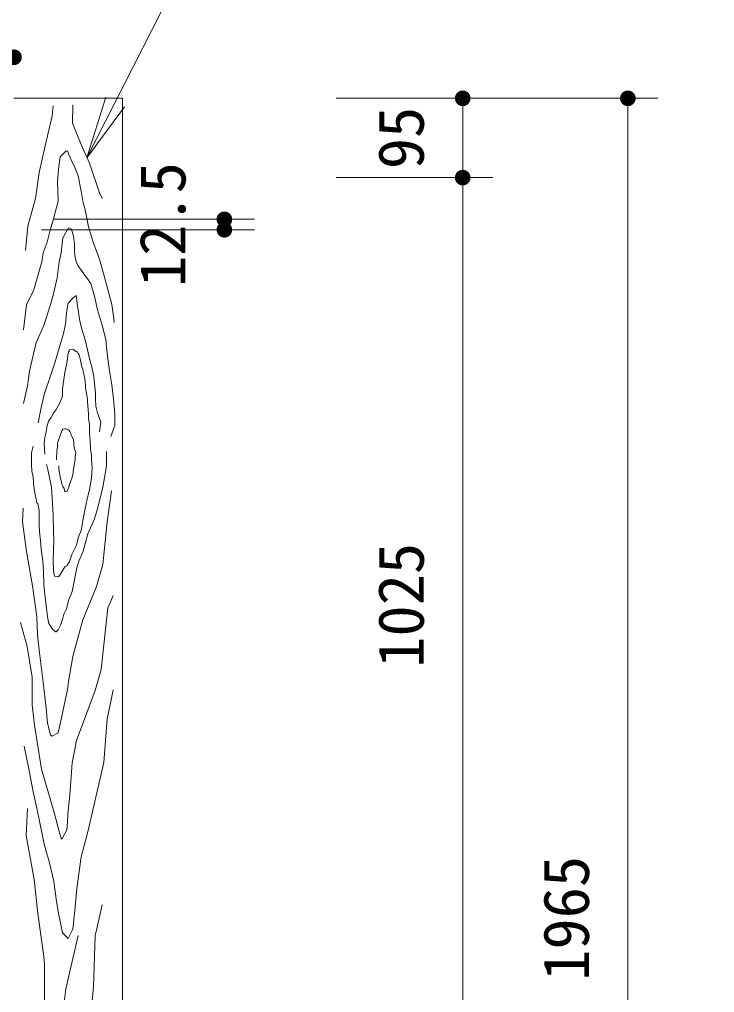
# Model space of a CAD drawing. Units: millimetres at full size, sheet at 1:30. Extents: x 0 to 12600, y 0 to 8910.
# Drawn here: x 8993 to 9827, y 5943 to 7109 of the extents above; entities that cross this region are included whole.
import ezdxf
from ezdxf.enums import TextEntityAlignment as Align

# ---------------------------------------------------------------- set-up
doc = ezdxf.new("R2010")
doc.units = ezdxf.units.MM
doc.header["$LTSCALE"] = 30
for name, color, linetype, lineweight in [('D-STR', 1, 'Continuous', 13), ('D-STR-DIM', 7, 'Continuous', 13), ('D-STR-HTXT', 7, 'Continuous', 13)]:
    doc.layers.add(name, color=color, linetype=linetype, lineweight=lineweight)
doc.styles.add('ＭＳ ゴシック', font='')
doc.styles.get('ＭＳ ゴシック').set_extended_font_data('MS Gothic')

# ---------------------------------------------------------------- blocks, each defined once
blk = doc.blocks.new('filled_dot')
at = {"color": 0, "linetype": 'Continuous', "lineweight": -2, "const_width": 1.25}
blk.add_lwpolyline([(-0.625, 0, 1), (0.625, 0, 1)], format="xyb", close=True, dxfattribs=at)
blk = doc.blocks.new('open_arrow')
at = {"color": 0, "linetype": 'Continuous', "lineweight": -2}
blk.add_lwpolyline([(7.5, 1.25), (0, 0), (7.5, -1.25)], dxfattribs=at)

msp = doc.modelspace()

# ---------------------------------------------------------------- linework, layer by layer
at = {"layer": 'D-STR'}
for p, q in [((9116.81, 7014.82), (8986.81, 7014.82)), ((9116.81, 7014.82), (9116.81, 5049.82)), ((9032.52, 6993.85), (9033.7, 7005.67)), ((9057.34, 7006.85), (9056.75, 6984.99)), ((9024.25, 6957.81), (9032.52, 6993.85)), ((9056.75, 6984.99), (9067.38, 6959.59)), ((9017.16, 6925.91), (9024.25, 6957.81)), ((9041.97, 6944.82), (9049.07, 6951.32)), ((9049.07, 6951.32), (9051.43, 6951.32)), ((9051.43, 6951.32), (9052.02, 6948.36)), ((9067.38, 6959.59), (9077.43, 6937.14)), ((9040.2, 6930.05), (9041.97, 6944.82)), ((9052.02, 6948.36), (9056.16, 6939.5)), ((9056.16, 6939.5), (9059.7, 6931.82)), ((9077.43, 6937.14), (9089.84, 6900.51)), ((9012.43, 6894.6), (9017.16, 6925.91)), ((9039.02, 6914.69), (9040.2, 6930.05)), ((9059.7, 6931.82), (9063.84, 6921.78)), ((9039.61, 6891.65), (9039.02, 6914.69)), ((9063.84, 6921.78), (9067.38, 6903.46)), ((9067.38, 6903.46), (9069.16, 6891.65)), ((9003.57, 6861.52), (9012.43, 6894.6)), ((9034.29, 6870.38), (9039.61, 6891.65)), ((9069.16, 6891.65), (9072.11, 6881.01)), ((9089.84, 6900.51), (9092.79, 6894.6)), ((9072.11, 6881.01), (9076.25, 6860.92)), ((9030.16, 6856.79), (9034.29, 6870.38)), ((9000.61, 6832.57), (9003.57, 6861.52)), ((9026.61, 6842.61), (9030.16, 6856.79)), ((9076.25, 6860.92), (9081.56, 6842.61)), ((9021.88, 6829.61), (9026.61, 6842.61)), ((9081.56, 6842.61), (9089.25, 6821.93)), ((9020.11, 6818.98), (9021.88, 6829.61)), ((9089.25, 6821.93), (9093.97, 6804.8)), ((9010.05, 6783.99), (9020.11, 6818.98)), ((9093.97, 6804.8), (9099.29, 6785.89)), ((9099.29, 6785.89), (9104.02, 6767.58)), ((9001.78, 6767.45), (9005.33, 6775.13)), ((9005.33, 6775.13), (9010.05, 6783.99)), ((8998.24, 6737.32), (9001.78, 6767.45)), ((9104.02, 6767.58), (9106.38, 6751.04)), ((9106.38, 6751.04), (9106.97, 6746.31))]:
    msp.add_line(p, q, dxfattribs=at)
for points in [[(9103.06, 6609.52), (9107.81, 6622.8), (9107.81, 6636.55), (9105.91, 6654.58), (9104.01, 6671.65), (9101.17, 6688.25), (9099.27, 6702.48), (9097.85, 6716.7), (9096.9, 6725.71), (9093.1, 6741.36), (9086.94, 6761.28), (9083.14, 6777.88), (9078.87, 6793.06), (9063.23, 6814.54), (9061.33, 6818.81), (9059.91, 6826.4), (9059.43, 6832.56), (9059.43, 6840.15), (9058.01, 6849.64), (9055.64, 6858.17), (9052.32, 6859.59), (9045.2, 6847.74), (9043.31, 6829.72), (9040.94, 6818.81), (9038.56, 6799.84), (9033.82, 6778.97), (9030.5, 6767.59), (9022.44, 6742.45), (9013.42, 6722.06), (9005.36, 6687.92), (9002.99, 6670.37), (8998.25, 6649.03)], [(9089.31, 6615.21), (9090.73, 6626.6), (9086.94, 6637.98), (9085.04, 6646.04), (9084.56, 6654.58), (9084.56, 6661.69), (9083.62, 6669.28), (9082.67, 6681.61), (9080.29, 6692.99), (9077.92, 6701.05), (9075.08, 6713.38), (9072.71, 6723.82), (9068.44, 6737.1), (9065.59, 6748), (9062.74, 6766.03), (9061.32, 6778.36), (9057.53, 6775.51), (9051.83, 6769.35), (9050.41, 6763.18), (9049.94, 6757.49), (9048.51, 6744.21), (9045.67, 6731.41), (9042.82, 6722.39), (9037.6, 6704.85), (9035.71, 6697.73), (9030.96, 6683.51), (9022.9, 6659.79), (9018.63, 6640.35), (9015.79, 6626.12)], [(9023.78, 6588.45), (9023.18, 6594.48), (9022.88, 6602.02), (9023.78, 6608.35), (9024.69, 6611.66), (9025.29, 6615.28), (9026.19, 6621.01), (9028.3, 6627.94), (9031.32, 6632.46), (9034.64, 6638.19), (9037.05, 6641.2), (9041.57, 6649.94), (9044.88, 6658.13), (9044.88, 6662.05), (9044.88, 6666.57), (9046.69, 6677.72), (9047.9, 6686.46), (9050.31, 6697.61), (9051.21, 6705.75), (9051.51, 6707.86), (9052.12, 6709.97), (9052.12, 6710.57), (9053.32, 6712.68), (9053.93, 6713.59), (9057.24, 6714.19), (9058.45, 6713.29), (9059.35, 6712.38), (9060.26, 6712.08), (9062.07, 6711.18), (9062.97, 6710.88), (9063.88, 6709.07), (9065.08, 6707.56), (9066.59, 6700.93), (9067.79, 6695.2), (9068.1, 6693.09), (9069.3, 6690.38), (9069.6, 6687.97), (9071.71, 6678.93), (9072.32, 6674.71), (9072.62, 6670.79), (9072.62, 6667.47), (9074.13, 6659.03), (9074.73, 6654.51), (9075.03, 6650.89), (9075.33, 6646.67), (9075.93, 6636.73), (9076.24, 6631.6), (9077.14, 6624.07), (9077.44, 6618.64), (9077.44, 6612.91), (9077.74, 6608.7), (9078.04, 6604.78), (9078.65, 6594.83), (9079.55, 6586.99), (9079.54, 6582.96), (9080.45, 6571.81), (9079.85, 6559.76), (9077.43, 6546.19), (9074.72, 6534.44), (9072.01, 6523.28), (9069.9, 6510.93), (9067.49, 6497.06), (9063.87, 6488.02), (9061.76, 6479.28), (9056.03, 6468.43), (9053.32, 6459.68), (9050, 6454.56), (9047.58, 6453.29), (9041.85, 6443.64), (9040.34, 6441.53), (9035.52, 6442.14), (9034.61, 6445.75), (9034.01, 6450.58), (9033.71, 6460.52), (9034.31, 6473.79), (9034.61, 6485.24), (9034.01, 6495.19), (9033.71, 6514.78), (9033.11, 6529.25), (9031.6, 6548.84), (9027.38, 6570.24), (9026.17, 6574.76), (9025.87, 6575.97)], [(9037.65, 6581.82), (9037.65, 6582.73), (9038.25, 6591.47), (9038.55, 6594.78), (9038.86, 6596.89), (9039.16, 6601.11), (9039.46, 6603.22), (9041.27, 6608.35), (9042.47, 6611.96), (9043.68, 6615.28), (9044.58, 6617.09), (9045.49, 6618.59), (9047.6, 6618.9), (9048.8, 6618.9), (9052.12, 6617.69), (9052.72, 6617.09), (9053.63, 6615.58), (9054.83, 6613.17), (9055.44, 6611.66), (9058.15, 6605.63), (9058.75, 6595.69), (9060.86, 6589.96), (9059.96, 6585.14), (9059.96, 6582.42), (9057.55, 6567.35), (9057.85, 6565.54), (9056.34, 6559.52), (9055.14, 6556.5), (9053.33, 6551.98), (9052.72, 6549.27), (9051.52, 6546.25), (9050.61, 6544.14), (9049.11, 6543.84), (9047.9, 6543.84), (9047, 6547.16), (9045.49, 6549.57), (9044.89, 6550.78), (9044.28, 6552.58), (9043.68, 6555.3), (9042.17, 6560.72), (9041.57, 6564.04), (9040.97, 6568.26), (9040.67, 6571.87), (9040.67, 6574.59)], [(9009.72, 6597.84), (9007.85, 6589.99), (9007.85, 6582.51), (9007.85, 6575.41), (9008.22, 6568.68), (9009.72, 6560.83), (9010.09, 6555.6), (9010.09, 6552.99), (9011.58, 6544.02), (9013.08, 6536.54), (9014.2, 6530.19), (9015.31, 6529.29), (9017.18, 6521.06), (9017.18, 6513.96), (9017.18, 6502), (9017.93, 6491.54), (9018.68, 6484.81), (9019.42, 6474.72), (9021.29, 6460.51), (9022.04, 6447.43), (9022.42, 6432.11), (9023.91, 6420.15), (9026.9, 6393.61), (9028.4, 6385.76), (9033.26, 6378.29), (9036.99, 6375.67), (9037.37, 6375.67), (9039.61, 6377.91), (9042.6, 6383.52), (9043.35, 6385.39), (9044.85, 6390.25), (9046.71, 6396.6), (9049.71, 6403.33), (9052.32, 6413.05), (9056.43, 6423.88), (9062.04, 6452.29), (9064.66, 6460.14), (9069.89, 6472.1), (9075.5, 6493.03), (9083.36, 6511.1), (9086.35, 6521.94), (9090.83, 6538.76), (9093.45, 6548.85), (9095.69, 6562.31), (9097.56, 6574.27), (9097.56, 6591.46)], [(8997.91, 6523.83), (8997.17, 6507.46), (9001.63, 6471.73), (9009.08, 6430.8), (9014.29, 6393.58), (9015.03, 6372), (9017.27, 6350.41), (9021.73, 6315.43), (9025.45, 6284.17), (9026.94, 6266.31), (9030.67, 6252.17), (9032.15, 6250.68), (9039.6, 6254.4), (9041.83, 6263.33), (9044.81, 6278.22), (9050.77, 6306.5), (9052.25, 6316.18), (9057.46, 6345.95), (9069.38, 6389.86), (9085.75, 6430.05), (9093.2, 6456.1), (9098.41, 6507.46), (9103.62, 6544.67)], [(8994.51, 6386.72), (9002.72, 6358), (9008.58, 6321.07), (9008.58, 6288.25), (9011.51, 6263.63), (9019.72, 6210.88), (9034.96, 6159.3), (9041.41, 6134.68), (9043.17, 6128.23), (9044.34, 6127.06), (9050.2, 6138.2), (9050.79, 6146.99), (9051.37, 6157.54), (9053.72, 6180.4), (9056.65, 6218.5), (9061.93, 6245.46), (9084.2, 6305.24), (9091.24, 6330.45), (9099.44, 6404.3), (9101.79, 6409.58), (9105.89, 6418.95)], [(8998.97, 6238.66), (9004.15, 6213.27), (9009.85, 6183.74), (9014.51, 6162.5), (9023.32, 6119.5), (9029.54, 6098.78), (9034.72, 6077.02), (9037.83, 6052.67), (9040.42, 6036.09), (9042.49, 6026.76), (9045.08, 6014.85), (9051.82, 6008.11), (9057.52, 6019.51), (9059.59, 6041.79), (9062.18, 6068.21), (9067.36, 6106.03), (9075.66, 6137.63), (9082.39, 6167.16), (9094.31, 6218.97), (9098.45, 6271.3), (9103.12, 6294.09), (9105.71, 6306.01)], [(9002.8, 6163.96), (9001.33, 6131.73), (9010.86, 6078.98), (9015.25, 6037.96), (9022.58, 5986.68), (9023.31, 5976.42), (9023.31, 5924.41), (9025.51, 5911.22), (9030.64, 5884.11), (9034.3, 5862.87), (9035.77, 5847.49), (9037.23, 5842.36), (9040.9, 5854.81), (9043.1, 5870.93), (9046.76, 5931.73), (9048.96, 5947.85), (9063.61, 6011.58)], [(9092.52, 6048.5), (9084.24, 6011.2), (9082.16, 5950.08), (9076.98, 5895.18), (9071.8, 5853.74), (9062.48, 5785.37), (9060.41, 5750.15), (9056.26, 5642.03), (9058.33, 5607.85), (9065.58, 5515.65), (9065.58, 5503.22), (9069.73, 5471.11), (9074.91, 5431.74)]]:
    msp.add_lwpolyline(points, dxfattribs=at)
at = {"layer": 'D-STR-DIM'}
for p, q in [((9373.12, 7014.82), (9758.73, 7014.82)), ((9373.12, 7014.82), (9560.74, 7014.82)), ((9524.74, 7014.82), (9524.74, 6919.82)), ((9722.73, 7014.82), (9722.73, 5049.82)), ((9373.12, 6919.82), (9560.74, 6919.82)), ((9373.12, 6919.82), (9560.74, 6919.82)), ((9524.74, 6919.82), (9524.74, 5894.82)), ((9034.81, 6869.82), (9275.02, 6869.82)), ((9239.02, 6869.82), (9239.02, 6857.32)), ((9019.81, 6857.32), (9275.02, 6857.32))]:
    msp.add_line(p, q, dxfattribs=at)
at = {"layer": 'D-STR-HTXT'}
msp.add_lwpolyline([(9073.97, 6943.54), (9275.08, 7338.68), (9350.08, 7338.68), (10610.24, 7338.68)], dxfattribs=at)

# ---------------------------------------------------------------- block references
at = {"layer": 'D-STR-DIM', "xscale": 7.5, "yscale": 7.5}
for p, rotation in [((8986.81, 7063.97), 180), ((9524.74, 7014.82), 270), ((9722.73, 7014.82), 270), ((9524.74, 6919.82), 90), ((9524.74, 6919.82), 270), ((9239.02, 6869.82), 270), ((9239.02, 6857.32), 90)]:
    msp.add_blockref('filled_dot', p, dxfattribs=dict(at, rotation=rotation))
at = {"layer": 'D-STR-HTXT', "xscale": 10, "yscale": 10, "rotation": 63}
msp.add_blockref('open_arrow', (9073.97, 6943.54), dxfattribs=at)

# ---------------------------------------------------------------- texts
at = {"layer": 'D-STR-DIM', "style": 'ＭＳ ゴシック'}
for s, p in [('95', (9423.11, 6967.32)), ('12.5', (9137.39, 6863.57)), ('1025', (9423.11, 6407.32)), ('1965', (9621.1, 6032.32))]:
    msp.add_text(s, height=54.99, rotation=90, dxfattribs=at).set_placement(p, align=Align.TOP_CENTER)

doc.saveas('drawing.dxf')
